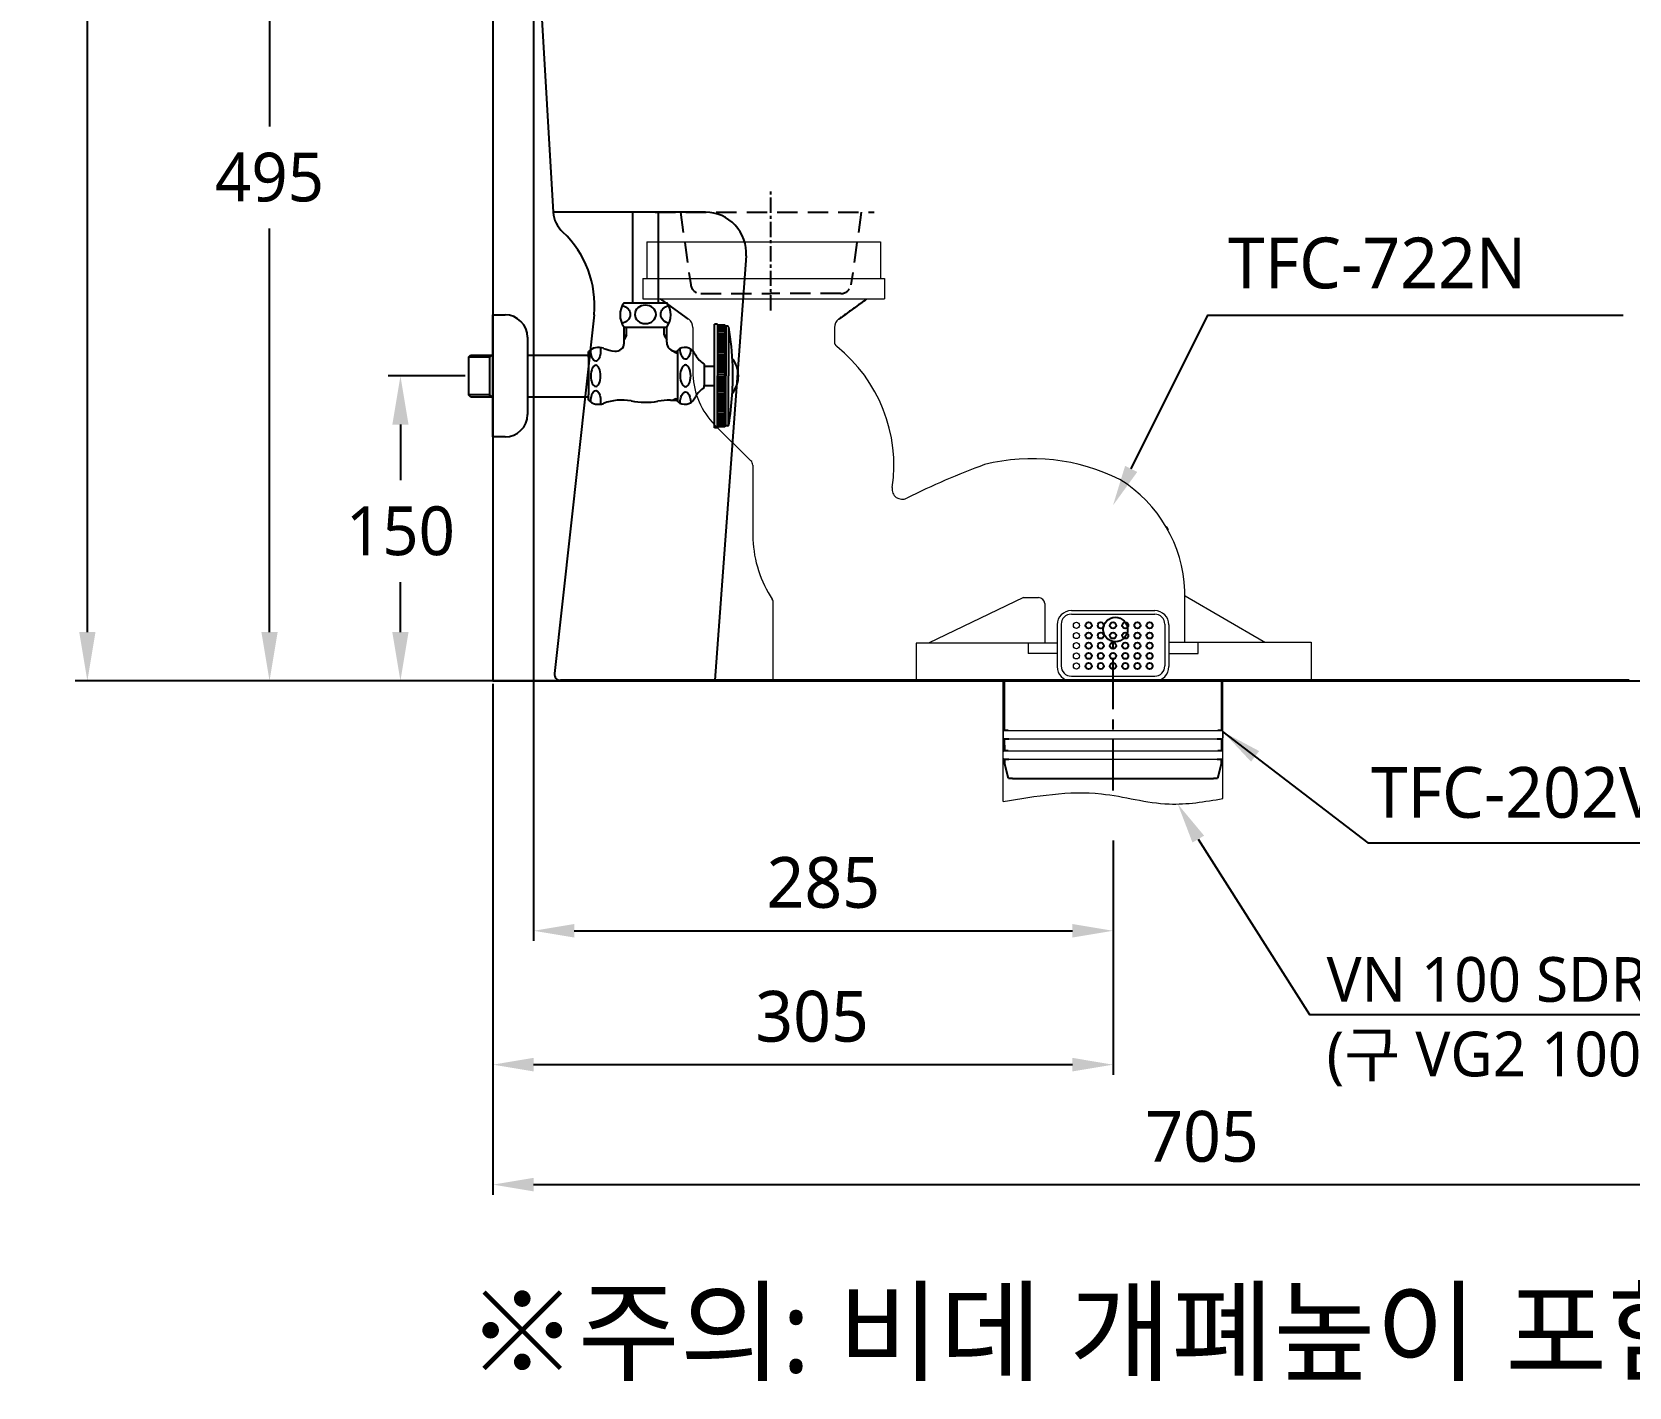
# Model space of a CAD drawing. Extents: x 8541 to 14664, y -60 to 2468.
# Drawn here: x 11802 to 12587, y -60 to 607 of the extents above; entities that cross this region are included whole.
import ezdxf

# ---------------------------------------------------------------- set-up
doc = ezdxf.new("R2010")
doc.units = 0
doc.header["$LTSCALE"] = 20
doc.header["$MEASUREMENT"] = 0
doc.linetypes.add('CENTER', pattern=[2, 1.25, -0.25, 0.25, -0.25])
doc.linetypes.add('HIDDEN', pattern=[0.375, 0.25, -0.125])
doc.layers.get('0').update_dxf_attribs({"linetype": 'CONTINUOUS'})
doc.layers.get('DEFPOINTS').update_dxf_attribs({"linetype": 'CONTINUOUS'})
for name, color, linetype in [('1', 7, 'CONTINUOUS'), ('2', 2, 'CONTINUOUS'), ('3', 3, 'CONTINUOUS'), ('4', 4, 'CONTINUOUS'), ('6', 6, 'CONTINUOUS'), ('CEN', 1, 'CENTER')]:
    doc.layers.add(name, color=color, linetype=linetype)
doc.styles.add('GHS', font='romans', dxfattribs={"bigfont": 'ghs'})
doc.styles.add('ROMANS', font='NanumGothic.ttf', dxfattribs={"height": 10.144927})
doc.styles.get("Standard").update_dxf_attribs({"font": 'NanumGothic.ttf'})
doc.dimstyles.get("Standard").update_dxf_attribs({"dimtxt": 2.7, "dimasz": 2.5, "dimexe": 1.5, "dimexo": 1.5, "dimgap": 1.5, "dimtad": 1, "dimdec": 0, "dimlfac": 10, "dimzin": 0, "dimdsep": 46, "dimtxsty": 'Standard', "dimcen": 0, "dimclrt": 2, "dimadec": 0, "dimazin": 0, "dimtfac": 1, "dimtdec": 0, "dimtmove": 0, "dimatfit": 3, "dimfxl": 0, "dimtolj": 1, "dimtzin": 0, "dimarcsym": 0})

# ---------------------------------------------------------------- blocks, each defined once
blk = doc.blocks.new('*D24')
at = {"color": 3, "lineweight": -2, "ltscale": 10}
for p, q in [((12048.5, 667.12), (12048.5, 159.44)), ((12333.5, 208.78), (12333.5, 159.44)), ((12068.5, 164.44), (12313.5, 164.44))]:
    blk.add_line(p, q, dxfattribs=at)
at = {"color": 3, "ltscale": 10}
for points in [[(12068.5, 167.77), (12068.5, 161.11), (12048.5, 164.44)], [(12313.5, 167.77), (12313.5, 161.11), (12333.5, 164.44)]]:
    blk.add_solid(points, dxfattribs=at)
at = {"layer": 'DEFPOINTS', "color": 0, "ltscale": 10}
for p in [(12048.5, 668.62), (12333.5, 210.28), (12333.5, 164.44)]:
    blk.add_point(p, dxfattribs=at)
at = {"color": 2, "ltscale": 10, "insert": (12191, 188.05), "char_height": 25, "attachment_point": 5}
blk.add_mtext('\\A1;{\\fNanumGothic|b0|i0|c129|p50;285}', dxfattribs=at)
blk = doc.blocks.new('*D22')
at = {"layer": '3', "color": 3, "lineweight": -2}
for p, q in [((12028.5, 264.95), (12028.5, 93.59)), ((12333.5, 199.66), (12333.5, 93.59)), ((12048.5, 98.59), (12313.5, 98.59))]:
    blk.add_line(p, q, dxfattribs=at)
at = {"layer": '3', "color": 3}
for points in [[(12048.5, 101.93), (12048.5, 95.26), (12028.5, 98.59)], [(12313.5, 101.93), (12313.5, 95.26), (12333.5, 98.59)]]:
    blk.add_solid(points, dxfattribs=at)
at = {"layer": 'DEFPOINTS', "color": 0}
for p in [(12028.5, 266.45), (12333.5, 201.16), (12333.5, 98.59)]:
    blk.add_point(p, dxfattribs=at)
at = {"layer": '3', "color": 2, "insert": (12185.47, 122.22), "char_height": 25, "attachment_point": 5}
blk.add_mtext('\\A1;{\\fNanumGothic|b0|i0|c129|p50;305}', dxfattribs=at)
blk = doc.blocks.new('*D23')
at = {"color": 3, "lineweight": -2}
for p, q in [((12014.82, 437.37), (11977, 437.37)), ((11983, 413.37), (11983, 386.03)), ((11983, 311.37), (11983, 335.97)), ((12026.7, 287.37), (11977, 287.37))]:
    blk.add_line(p, q, dxfattribs=at)
at = {"color": 3}
for points in [[(11979, 413.37), (11987, 413.37), (11983, 437.37)], [(11979, 311.37), (11987, 311.37), (11983, 287.37)]]:
    blk.add_solid(points, dxfattribs=at)
at = {"layer": 'DEFPOINTS', "color": 0}
for p in [(11983, 437.37), (12016.62, 437.37), (12028.5, 287.37)]:
    blk.add_point(p, dxfattribs=at)
at = {"color": 2, "insert": (11983, 361), "char_height": 24, "attachment_point": 5}
blk.add_mtext('\\A1;{\\fNanumGothic|b0|i0|c129|p50;150}', dxfattribs=at)
blk = doc.blocks.new('BGFB')
at = {"color": 2, "linetype": 'Continuous', "lineweight": 0}
for p, q in [((-57.5, 0), (57.5, 0)), ((-57.5, 0), (-57.5, -18)), ((57.5, 0), (57.5, -18)), ((-59.5, -18), (59.5, -18)), ((-59.5, -18), (-59.5, -28)), ((59.5, -18), (59.5, -28)), ((-59.5, -28), (59.5, -28)), ((-36.9, -38.04), (-50.78, -28)), ((36.9, -38.06), (50.8, -28)), ((-34.8, -42.11), (-34.78, -65.34)), ((34.83, -42.09), (34.8, -49.08)), ((-24.1, -89.92), (-6.23, -107.64)), ((-5.34, -109.77), (-5.28, -146.31)), ((207.14, -196.84), (207.14, -171.61)), ((4.73, -215.9), (4.73, -177.41)), ((127.84, -174.94), (81.13, -197.34)), ((127.84, -174.94), (135.25, -174.94)), ((138.25, -177.94), (138.25, -197.34)), ((207.34, -174.14), (245.63, -196.43)), ((144.35, -188.34), (144.35, -208.9)), ((146.35, -188.09), (146.35, -208.59)), ((151.35, -181.34), (192.35, -181.34)), ((151.35, -183.09), (192.35, -183.09)), ((197.35, -188.09), (197.35, -208.59)), ((199.35, -188.34), (199.35, -208.9)), ((144.35, -197.34), (75.09, -197.34)), ((75.09, -197.34), (75.09, -215.9)), ((130.19, -197.34), (130.19, -202.4)), ((144.35, -202.4), (130.19, -202.4)), ((199.35, -196.84), (269.24, -196.84)), ((199.35, -202.4), (213.73, -202.4)), ((213.73, -202.4), (213.73, -196.84)), ((269.24, -196.84), (269.24, -215.9)), ((4.73, -215.9), (269.24, -215.9)), ((151.35, -213.59), (192.35, -213.59)), ((117.84, -240.9), (117.84, -243.9)), ((118.52, -240.4), (118.34, -240.4)), ((118.52, -240.4), (225.36, -240.4)), ((225.86, -240.9), (225.86, -243.9)), ((118.54, -244.4), (118.34, -244.4)), ((118.54, -244.4), (225.36, -244.4)), ((120.35, -250.4), (223.35, -250.4)), ((120.65, -254.4), (223.05, -254.4))]:
    blk.add_line(p, q, dxfattribs=at)
at = {"color": 3, "linetype": 'Continuous', "lineweight": 0}
for p, q in [((117.84, -275.32), (117.84, -215.9)), ((225.86, -273.83), (225.86, -215.9))]:
    blk.add_line(p, q, dxfattribs=at)
at = {"color": 2}
for p, q in [((118.52, -240.4), (118.41, -215.9)), ((225.28, -215.9), (225.17, -240.4)), ((225.17, -240.4), (223.35, -240.4)), ((120.35, -250.4), (118.34, -250.4)), ((118.54, -244.4), (120.65, -244.4)), ((118.57, -250.4), (118.54, -244.4)), ((223.05, -244.4), (225.15, -244.4)), ((225.36, -250.4), (223.35, -250.4)), ((225.15, -244.4), (225.13, -250.4)), ((118.34, -254.4), (120.65, -254.4)), ((118.6, -256.9), (118.59, -254.4)), ((120.45, -263.9), (118.6, -256.9)), ((223.05, -254.4), (225.36, -254.4)), ((225.1, -256.9), (223.25, -263.9)), ((225.11, -254.4), (225.1, -256.9)), ((122.45, -263.9), (120.45, -263.9)), ((122.45, -263.9), (171.85, -263.9)), ((171.85, -263.9), (221.25, -263.9)), ((223.25, -263.9), (221.25, -263.9))]:
    blk.add_line(p, q, dxfattribs=at)
blk.add_line((120.35, -240.4), (118.52, -240.4))
at = {"color": 2, "linetype": 'Continuous', "lineweight": 0}
for centre in [(153.85, -188.62), (153.85, -193.62), (153.85, -198.62), (153.85, -203.62), (153.85, -208.62)]:
    blk.add_circle(centre, 1.5, dxfattribs=at)
for centre, radius, start, end in [((-39.8, -42.12), 5, 0.04466, 54.10673), ((39.83, -42.11), 5, 125.8861, 179.75562), ((37.8, -49.09), 3, 179.75562, 231.4151), ((-10.7, -109.88), 74.76, 351.54677, 51.4151), ((1.61, -64.14), 36.41, 181.8849, 225.07334), ((-8.34, -109.77), 3, 0.08945, 45.24079), ((239.79, -464.95), 378.84, 110.24375, 116.5549), ((131.95, -202.93), 96.26, 63.28091, 103.9725), ((140.19, -174.04), 67, 2.08282, 58.46047), ((68.2, -121.6), 5, 171.54677, 296.5549), ((52.79, -143.8), 58.13, 182.47622, 213.35345), ((1.73, -177.41), 3, 0, 33.35345), ((135.25, -177.94), 3, 0, 90), ((151.35, -188.34), 7, 90, 180), ((151.35, -188.09), 5, 90, 180), ((192.35, -188.34), 7, 360, 90), ((192.35, -188.09), 5, 0, 90), ((247.14, -193.84), 3, 239.7939, 270), ((151.35, -208.9), 7, 179.73808, 270), ((151.35, -208.59), 5, 180, 270), ((192.35, -208.59), 5, 270, 0), ((192.35, -208.9), 7, 270, 0), ((118.34, -240.9), 0.5, 90, 180), ((225.36, -240.9), 0.5, 0, 90), ((118.34, -243.9), 0.5, 180, 270), ((118.34, -250.9), 0.5, 90, 180), ((225.36, -243.9), 0.5, 270, 360), ((225.36, -250.9), 0.5, 0, 90), ((118.34, -253.9), 0.5, 180, 270), ((225.36, -253.9), 0.5, 270, 0)]:
    blk.add_arc(centre, radius, start, end, dxfattribs=at)
at = {"color": 3, "linetype": 'Continuous', "lineweight": 0}
blk.add_spline([(117.84, -275.32), (166.15, -271.49), (199.41, -276.45), (225.86, -273.83)], degree=3, dxfattribs=at)
at = {"layer": '1', "color": 252, "linetype": 'Continuous'}
for q in [(-50.8, -28), (-50.14, -28.48), (-50.14, -28.48), (-50.14, -28.48)]:
    blk.add_line((-36.9, -38.04), q, dxfattribs=at)
at = {"layer": '1', "color": 2, "linetype": 'Continuous'}
for centre in [(159.85, -188.62), (159.85, -188.62), (165.85, -188.62), (165.85, -188.62), (171.85, -188.62), (177.85, -188.62), (177.85, -188.62), (183.85, -188.62), (183.85, -188.62), (189.85, -188.62), (189.85, -188.62), (159.85, -193.62), (159.85, -193.62), (165.85, -193.62), (165.85, -193.62), (171.85, -193.62), (177.85, -193.62), (177.85, -193.62), (183.85, -193.62), (183.85, -193.62), (189.85, -193.62), (189.85, -193.62), (159.85, -198.62), (159.85, -198.62), (159.85, -203.62), (159.85, -203.62), (165.85, -198.62), (165.85, -198.62), (165.85, -203.62), (165.85, -203.62), (171.85, -198.62), (171.85, -203.62), (177.85, -198.62), (177.85, -198.62), (177.85, -203.62), (177.85, -203.62), (183.85, -198.62), (183.85, -198.62), (183.85, -203.62), (183.85, -203.62), (189.85, -198.62), (189.85, -198.62), (189.85, -203.62), (189.85, -203.62), (159.85, -208.62), (159.85, -208.62), (165.85, -208.62), (165.85, -208.62), (171.85, -208.62), (171.85, -208.62), (177.85, -208.62), (177.85, -208.62), (183.85, -208.62), (183.85, -208.62), (189.85, -208.62), (189.85, -208.62)]:
    blk.add_circle(centre, 1.5, dxfattribs=at)
at = {"layer": '1', "color": 252, "linetype": 'Continuous'}
for centre in [(171.85, -188.62), (171.85, -193.62), (171.85, -198.62), (171.85, -203.62)]:
    blk.add_circle(centre, 1.5, dxfattribs=at)
for points, degree in [([(50.14, -28.48), (36.94, -38.03)], 1), ([(50.14, -28.48), (45.74, -31.66), (41.34, -34.85), (36.94, -38.03)], 3), ([(50.14, -28.48), (36.94, -38.03)], 1), ([(50.14, -28.48), (45.74, -31.66), (41.34, -34.85), (36.94, -38.03)], 3), ([(197.87, -139.92), (198.2, -140.47), (198.52, -141.02), (198.83, -141.58)], 3), ([(197.87, -139.92), (198.2, -140.47), (198.52, -141.02), (198.83, -141.58)], 3)]:
    blk.add_open_spline(points, degree=degree, dxfattribs=at)
at = {"layer": 'CEN'}
blk.add_line((171.85, -269.9), (171.85, -196.9), dxfattribs=at)
blk = doc.blocks.new('*D17')
at = {"color": 3, "lineweight": -2}
for p, q in [((12058.92, 782.62), (11912.61, 782.62)), ((11918.61, 758.62), (11918.61, 560.06)), ((11918.61, 311.37), (11918.61, 509.93)), ((12082.02, 287.37), (11912.61, 287.37))]:
    blk.add_line(p, q, dxfattribs=at)
at = {"color": 3}
for points in [[(11914.61, 758.62), (11922.61, 758.62), (11918.61, 782.62)], [(11914.61, 311.37), (11922.61, 311.37), (11918.61, 287.37)]]:
    blk.add_solid(points, dxfattribs=at)
at = {"layer": 'DEFPOINTS', "color": 0}
for p in [(12060.72, 782.62), (11918.61, 287.37), (12083.82, 287.37)]:
    blk.add_point(p, dxfattribs=at)
at = {"color": 2, "insert": (11918.61, 534.99), "char_height": 24, "attachment_point": 5}
blk.add_mtext('\\A1;{\\fNanumGothic|b0|i0|c129|p50;495}', dxfattribs=at)
blk = doc.blocks.new('*D21')
at = {"color": 3, "linetype": 'ByBlock', "lineweight": -2}
for p, q in [((12733.09, 711.03), (12733.09, 34.59)), ((12028.5, 285.87), (12028.5, 34.59)), ((12048.5, 39.59), (12713.09, 39.59))]:
    blk.add_line(p, q, dxfattribs=at)
at = {"color": 3}
for points in [[(12048.5, 42.92), (12048.5, 36.25), (12028.5, 39.59)], [(12713.09, 42.92), (12713.09, 36.25), (12733.09, 39.59)]]:
    blk.add_solid(points, dxfattribs=at)
at = {"layer": 'DEFPOINTS', "color": 0}
for p in [(12733.09, 712.53), (12028.5, 287.37), (12733.09, 39.59)]:
    blk.add_point(p, dxfattribs=at)
at = {"color": 2, "insert": (12377.28, 63.16), "char_height": 25, "attachment_point": 5}
blk.add_mtext('\\A1;{\\fNanumGothic|b0|i0|c129|p50;705}', dxfattribs=at)
blk = doc.blocks.new('*D27')
at = {"color": 3, "lineweight": -2}
for p, q in [((12179.29, 1242.06), (11823, 1242.06)), ((11829, 1218.06), (11829, 789.78)), ((11829, 311.37), (11829, 739.65)), ((12026.7, 287.37), (11823, 287.37))]:
    blk.add_line(p, q, dxfattribs=at)
at = {"color": 3}
for points in [[(11825, 1218.06), (11833, 1218.06), (11829, 1242.06)], [(11825, 311.37), (11833, 311.37), (11829, 287.37)]]:
    blk.add_solid(points, dxfattribs=at)
at = {"layer": 'DEFPOINTS', "color": 0}
for p in [(11829, 1242.06), (12181.09, 1242.06), (12028.5, 287.37)]:
    blk.add_point(p, dxfattribs=at)
at = {"color": 2, "insert": (11829, 764.72), "char_height": 24, "attachment_point": 5}
blk.add_mtext('\\A1;955', dxfattribs=at)

msp = doc.modelspace()

# ---------------------------------------------------------------- linework, layer by layer
at = {"color": 7}
for p, q in [((12049.69, 663.27), (12058.08, 517.86)), ((12133.04, 517.86), (12058.08, 517.86)), ((12152.99, 496.39), (12137.65, 287.62)), ((12078.32, 467.43), (12058.75, 290.95)), ((12587.31, 287.62), (12061.73, 287.62))]:
    msp.add_line(p, q, dxfattribs=at)
at = {"color": 1, "linetype": 'CENTER', "ltscale": 0.3}
msp.add_line((12165.19, 469.59), (12165.19, 528.07), dxfattribs=at)
at = {"color": 7}
msp.add_circle((12334.69, 312.62), 6, dxfattribs=at)
for centre, radius, start, end in [((12073.03, 519.15), 15, 184.9422, 227.61333), ((12133.04, 497.86), 20, 355.79859, 90), ((12028.5, 471.78), 50.01, 355.01162, 46.51062), ((12061.73, 290.62), 3, 173.67326, 270)]:
    msp.add_arc(centre, radius, start, end, dxfattribs=at)
at = {"color": 7, "linetype": 'HIDDEN'}
for centre, start, end in [((12130.74, 482.86), 188.1301, 270), ((12199.64, 482.86), 270, 351.8699)]:
    msp.add_arc(centre, 5, start, end, dxfattribs=at)
at = {"layer": '2', "color": 7, "linetype": 'HIDDEN', "ltscale": 2}
for p, q in [((12108.31, 517.86), (12216.02, 517.86)), ((12120.69, 517.86), (12125.79, 482.15)), ((12209.69, 517.86), (12204.59, 482.15)), ((12130.74, 477.86), (12165.19, 477.86)), ((12199.64, 477.86), (12165.19, 477.86))]:
    msp.add_line(p, q, dxfattribs=at)
at = {"layer": '3'}
for points in [[(12342.42, 391.58), (12380.17, 467.28), (12584.38, 467.28)], [(12375.45, 209.53), (12430.08, 123.23), (12727.58, 123.23)]]:
    msp.add_lwpolyline(points, dxfattribs=at)
msp.add_solid([(12345.41, 390.09), (12333.5, 373.68), (12339.44, 393.06)], dxfattribs=at)
at = {"layer": '3', "color": 3}
msp.add_solid([(12372.57, 207.85), (12365.33, 226.79), (12378.32, 211.22)], dxfattribs=at)
at = {"layer": '4'}
for p, q in [((12097.15, 517.86), (12097.15, 473.37)), ((12109.85, 517.86), (12109.85, 473.37)), ((12093, 473.37), (12097.15, 473.37)), ((12097.15, 473.37), (12114, 473.37)), ((12028.5, 407.37), (12028.5, 467.37)), ((12028.5, 467.37), (12034.5, 467.37)), ((12045.5, 456.37), (12045.5, 418.37)), ((12093, 461.37), (12114, 461.37)), ((12093, 453.46), (12093, 461.37)), ((12093, 457.37), (12094.25, 457.37)), ((12094.25, 457.37), (12093, 455.2)), ((12094.25, 457.37), (12094.25, 461.37)), ((12112.75, 457.37), (12112.75, 461.37)), ((12112.75, 457.37), (12114, 457.37)), ((12112.75, 457.37), (12114, 455.2)), ((12114, 453.87), (12114, 461.37)), ((12139, 462.87), (12137.5, 462.87)), ((12137.5, 461.87), (12137.5, 462.87)), ((12137.5, 437.37), (12137.5, 461.87)), ((12139, 462.67), (12139, 462.87)), ((12139, 462.67), (12139, 437.37)), ((12142.5, 461.96), (12139, 461.96)), ((12142.5, 460.96), (12139, 460.96)), ((12142.5, 459.96), (12139, 459.96)), ((12142.5, 458.96), (12139, 458.96)), ((12142.5, 457.96), (12139, 457.96)), ((12142.5, 456.96), (12139, 456.96)), ((12142.5, 455.96), (12139, 455.96)), ((12142.5, 462.37), (12139.3, 462.37)), ((12143, 461.87), (12142.5, 462.37)), ((12142.5, 462.37), (12142.5, 437.37)), ((12143.82, 461.87), (12143, 461.87)), ((12143, 461.87), (12143, 437.37)), ((12144.42, 461.37), (12144.42, 437.37)), ((12075.5, 446.62), (12075.5, 449.37)), ((12118.5, 448.62), (12117.2, 449.56)), ((12118.5, 449.37), (12119.41, 449.37)), ((12118.5, 448.62), (12118.5, 449.37)), ((12118.5, 448.62), (12119.41, 448.62)), ((12119.41, 449.37), (12119.41, 450.09)), ((12119.41, 425.37), (12119.41, 449.37)), ((12127.53, 448.69), (12128.08, 447.73)), ((12142.5, 454.96), (12139, 454.96)), ((12142.5, 453.96), (12139, 453.96)), ((12142.5, 452.96), (12139, 452.96)), ((12142.5, 451.96), (12139, 451.96)), ((12142.5, 450.96), (12139, 450.96)), ((12142.5, 449.96), (12139, 449.96)), ((12142.5, 448.96), (12139, 448.96)), ((12142.5, 447.96), (12139, 447.96)), ((12016.5, 446.62), (12017.5, 447.62)), ((12027, 446.62), (12016.5, 446.62)), ((12016.62, 428.12), (12016.62, 446.62)), ((12017.5, 447.62), (12028.5, 447.62)), ((12027, 427.12), (12027, 447.62)), ((12027, 446.62), (12028, 447.62)), ((12028.5, 447), (12028.5, 427.74)), ((12045.5, 447.62), (12075.5, 447.62)), ((12075.5, 446.62), (12075.5, 428.12)), ((12132.41, 443.1), (12132.41, 442.12)), ((12132.41, 442.12), (12132.41, 432.62)), ((12132.41, 442.12), (12137.5, 442.12)), ((12142.5, 446.96), (12139, 446.96)), ((12142.5, 445.96), (12139, 445.96)), ((12142.5, 444.96), (12139, 444.96)), ((12142.5, 443.96), (12139, 443.96)), ((12142.5, 442.96), (12139, 442.96)), ((12142.5, 441.96), (12139, 441.96)), ((12142.5, 440.96), (12139, 440.96)), ((12142.5, 439.96), (12139, 439.96)), ((12132.41, 432.62), (12137.5, 432.62)), ((12132.41, 431.64), (12132.41, 432.62)), ((12137.5, 411.87), (12137.5, 437.37)), ((12142.5, 438.96), (12139, 438.96)), ((12142.5, 437.96), (12139, 437.96)), ((12139, 412.07), (12139, 437.37)), ((12142.5, 436.78), (12139, 436.78)), ((12142.5, 435.78), (12139, 435.78)), ((12142.5, 434.78), (12139, 434.78)), ((12142.5, 433.78), (12139, 433.78)), ((12142.5, 432.78), (12139, 432.78)), ((12142.5, 412.37), (12142.5, 437.37)), ((12143, 412.87), (12143, 437.37)), ((12144.42, 413.37), (12144.42, 437.37)), ((12027, 428.12), (12016.5, 428.12)), ((12017.5, 427.12), (12016.5, 428.12)), ((12017.5, 427.12), (12028.5, 427.12)), ((12028, 427.12), (12027, 428.12)), ((12045.5, 427.12), (12075.5, 427.12)), ((12075.5, 425.37), (12075.5, 428.12)), ((12075.5, 427.12), (12075.5, 426.94)), ((12075.5, 425.37), (12075.5, 426.94)), ((12115.79, 425.37), (12119.41, 425.37)), ((12118.5, 426.12), (12117.2, 425.37)), ((12118.5, 426.12), (12119.41, 426.12)), ((12118.5, 425.37), (12118.5, 426.12)), ((12119.41, 424.65), (12119.41, 425.37)), ((12127.53, 426.05), (12128.08, 427)), ((12142.5, 431.78), (12139, 431.78)), ((12142.5, 430.78), (12139, 430.78)), ((12142.5, 429.78), (12139, 429.78)), ((12142.5, 428.78), (12139, 428.78)), ((12142.5, 427.78), (12139, 427.78)), ((12142.5, 426.78), (12139, 426.78)), ((12142.5, 425.78), (12139, 425.78)), ((12142.5, 424.78), (12139, 424.78)), ((12142.5, 423.78), (12139, 423.78)), ((12142.5, 422.78), (12139, 422.78)), ((12142.5, 421.78), (12139, 421.78)), ((12142.5, 420.78), (12139, 420.78)), ((12142.5, 419.78), (12139, 419.78)), ((12142.5, 418.78), (12139, 418.78)), ((12142.5, 417.78), (12139, 417.78)), ((12142.5, 416.78), (12139, 416.78)), ((12139, 411.87), (12137.5, 411.87)), ((12142.5, 415.78), (12139, 415.78)), ((12142.5, 414.78), (12139, 414.78)), ((12142.5, 413.78), (12139, 413.78)), ((12142.5, 412.78), (12139, 412.78)), ((12139, 412.07), (12139, 411.87)), ((12142.5, 412.37), (12139.3, 412.37)), ((12143, 412.87), (12142.5, 412.37)), ((12143.82, 412.87), (12143, 412.87)), ((12034.5, 407.37), (12028.5, 407.37))]:
    msp.add_line(p, q, dxfattribs=at)
for centre, radius, start, end in [((12101, 467.37), 10, 143.1301, 216.8699), ((12106, 467.37), 10, 323.1301, 36.8699), ((12034.5, 456.37), 11, 0, 90), ((12139.3, 462.67), 0.3, 180, 270), ((12143.82, 461.17), 0.7, 9.49341, 90), ((12001.5, 437.37), 145, 1.94314, 9.49341), ((12080.41, 444.38), 7, 69.03386, 134.51294), ((12091.79, 474.1), 24.83, 249.03386, 262.28832), ((12089, 453.46), 4, 262.28832, 0), ((12118.5, 453.87), 4.5, 180, 270), ((12122.89, 446.01), 5.36, 30, 130.43057), ((12140.2, 454.73), 14, 210, 236.19018), ((12001.5, 437.37), 145, 350.50659, 1.94314), ((12135.25, 437.32), 14, 0.24727, 38.21407), ((12135.25, 437.44), 14, 321.78593, 359.75273), ((12080.41, 430.36), 7, 225.5, 290.96614), ((12091.79, 400.64), 24.83, 79.26272, 110.96614), ((12103.5, 462.37), 38, 259.26273, 279.30483), ((12115.79, 387.37), 38, 90, 99.30482), ((12122.89, 428.73), 5.36, 229.56943, 330), ((12140.2, 420), 14, 123.80982, 150), ((12034.5, 418.37), 11, 270, 0), ((12139.3, 412.07), 0.3, 90, 180), ((12143.82, 413.57), 0.7, 270, 350.50659)]:
    msp.add_arc(centre, radius, start, end, dxfattribs=at)
at = {"layer": '4', "extrusion": (0, 0, -1)}
for centre, major_axis, ratio, start_param, end_param in [((12090.82, 467.6), (-5.23, 0), 0.866391, 1.824119, 4.49897), ((12116.27, 467.6), (-5.23, 0), 0.866391, 4.942097, 7.58465), ((12079.06, 449.87), (0, -5.22), 0.46009, 4.433611, 7.934688), ((12123.18, 450.96), (0, -5.4), 0.478204, 4.79078, 7.834251), ((12079.06, 424.95), (0, -5.22), 0.46009, 1.472186, 5.009627), ((12123.18, 424.05), (0, -5.4), 0.478204, 1.540108, 4.68362)]:
    msp.add_ellipse(centre, major_axis=major_axis, ratio=ratio, start_param=start_param, end_param=end_param, dxfattribs=at)
for centre, major_axis, ratio in [((12103.5, 467.6), (-5.23, 0), 0.866391), ((12079.06, 437.37), (0, -5.22), 0.46009), ((12123.18, 437.37), (0, -5.4), 0.478204)]:
    msp.add_ellipse(centre, major_axis=major_axis, ratio=ratio, dxfattribs=at)
at = {"layer": '6', "color": 6}
msp.add_lwpolyline([(13266, 2212.4), (12028.5, 2212.4), (12028.5, 287.37), (13956, 287.37), (13956, 1287.37)], dxfattribs=at)

# ---------------------------------------------------------------- block references
at = {"color": 1}
msp.add_blockref('BGFB', (12161.65, 503.27), dxfattribs=at)

# ---------------------------------------------------------------- texts
at = {"layer": '2', "attachment_point": 4, "style": 'ROMANS'}
for s, insert, char_height in [('{\\fNanumGothic|b0|i0|c129|p50;TFC-722N}', (12390.05, 492.75), 25), ('{\\fNanumGothic|b0|i0|c129|p50;TFC-202VN}', (12460.33, 232.33), 25), ('{\\fNanumGothic|b0|i0|c129|p50;VN 100 SDR33\\P(구 VG2 100 염비관)}', (12438.58, 119.73), 22)]:
    msp.add_mtext(s, dxfattribs=dict(at, insert=insert, char_height=char_height))
at = {"layer": '3', "color": 1, "insert": (12015.64, -12.76), "char_height": 40, "attachment_point": 1, "style": 'GHS'}
msp.add_mtext_dynamic_manual_height_columns('{\\fNanumGothic|b0|i0|c129|p50;※주의: 비데 개폐높이 포함, 설치부위 도기허용차는 ±5%이므로 반드시 실측 확인 후 시공하십시오.}', width=2648.2618, gutter_width=13.51, heights=[0], dxfattribs=at)

# ---------------------------------------------------------------- dimensions: what is measured, and where the dimension line sits
dim = msp.add_linear_dim(base=(11829, 1242.06), p1=(12028.5, 287.37), p2=(12181.09, 1242.06), angle=90, dimstyle='Standard', override={"dimscale": 1.2, "dimtxt": 20, "dimasz": 20, "dimexe": 5, "dimgap": 10, "dimtih": 1, "dimtoh": 1, "dimlfac": 1, "dimzin": 12, "dimclrd": 3, "dimclre": 3, "dimazin": 2, "dimarcsym": 1})
dim.commit()
dim.dimension.update_dxf_attribs({"geometry": '*D27', "text_midpoint": (11829, 764.72), "dimtype": 160})
dim = msp.add_linear_dim(base=(11918.61, 287.37), p1=(12060.72, 782.62), p2=(12083.82, 287.37), angle=90, text='{\\fNanumGothic|b0|i0|c129|p50;<>}', dimstyle='Standard', override={"dimscale": 1.2, "dimtxt": 20, "dimasz": 20, "dimexe": 5, "dimgap": 10, "dimtih": 1, "dimtoh": 1, "dimlfac": 1, "dimzin": 12, "dimclrd": 3, "dimclre": 3, "dimazin": 2, "dimarcsym": 1})
dim.commit()
dim.dimension.update_dxf_attribs({"geometry": '*D17', "text_midpoint": (11918.61, 534.99)})
dim = msp.add_linear_dim(base=(12733.09, 39.59), p1=(12028.5, 287.37), p2=(12733.09, 712.53), text='{\\fNanumGothic|b0|i0|c129|p50;<>}', dimstyle='Standard', override={"dimtxt": 25, "dimasz": 20, "dimexe": 5, "dimgap": 10, "dimlfac": 1, "dimzin": 12, "dimclrd": 3, "dimclre": 3, "dimazin": 2, "dimarcsym": 1})
dim.commit()
dim.dimension.update_dxf_attribs({"geometry": '*D21', "text_midpoint": (12377.28, 39.59), "dimtype": 160})
at = {"color": 7, "ltscale": 10}
dim = msp.add_linear_dim(base=(12333.5, 164.44), p1=(12048.5, 668.62), p2=(12333.5, 210.28), text='{\\fNanumGothic|b0|i0|c129|p50;<>}', dimstyle='Standard', override={"dimtxt": 25, "dimasz": 20, "dimexe": 5, "dimgap": 10, "dimlfac": 1, "dimclrd": 3, "dimclre": 3}, dxfattribs=at)
dim.commit()
dim.dimension.update_dxf_attribs({"geometry": '*D24', "text_midpoint": (12191, 188.05)})
dim = msp.add_linear_dim(base=(11983, 437.37), p1=(12028.5, 287.37), p2=(12016.62, 437.37), angle=90, text='{\\fNanumGothic|b0|i0|c129|p50;<>}', dimstyle='Standard', override={"dimscale": 1.2, "dimtxt": 20, "dimasz": 20, "dimexe": 5, "dimgap": 10, "dimtih": 1, "dimtoh": 1, "dimlfac": 1, "dimzin": 12, "dimclrd": 3, "dimclre": 3, "dimazin": 2, "dimarcsym": 1})
dim.commit()
dim.dimension.update_dxf_attribs({"geometry": '*D23', "text_midpoint": (11983, 361), "dimtype": 160})
at = {"layer": '3'}
dim = msp.add_linear_dim(base=(12333.5, 98.59), p1=(12028.5, 266.45), p2=(12333.5, 201.16), text='{\\fNanumGothic|b0|i0|c129|p50;<>}', dimstyle='Standard', override={"dimtxt": 25, "dimasz": 20, "dimexe": 5, "dimgap": 10, "dimlfac": 1, "dimclrd": 3, "dimclre": 3}, dxfattribs=at)
dim.commit()
dim.dimension.update_dxf_attribs({"geometry": '*D22', "text_midpoint": (12185.47, 98.59), "dimtype": 160})

# ---------------------------------------------------------------- leaders
msp.add_leader([(12387.51, 262.37), (12458.88, 207.74), (12698.59, 207.74)], dimstyle='Standard', override={"dimtxt": 20, "dimasz": 20, "dimexe": 5, "dimgap": 10, "dimtad": 0, "dimlfac": 1, "dimzin": 12, "dimclrd": 3, "dimclre": 3, "dimazin": 2, "dimarcsym": 1})

doc.saveas('drawing.dxf')
